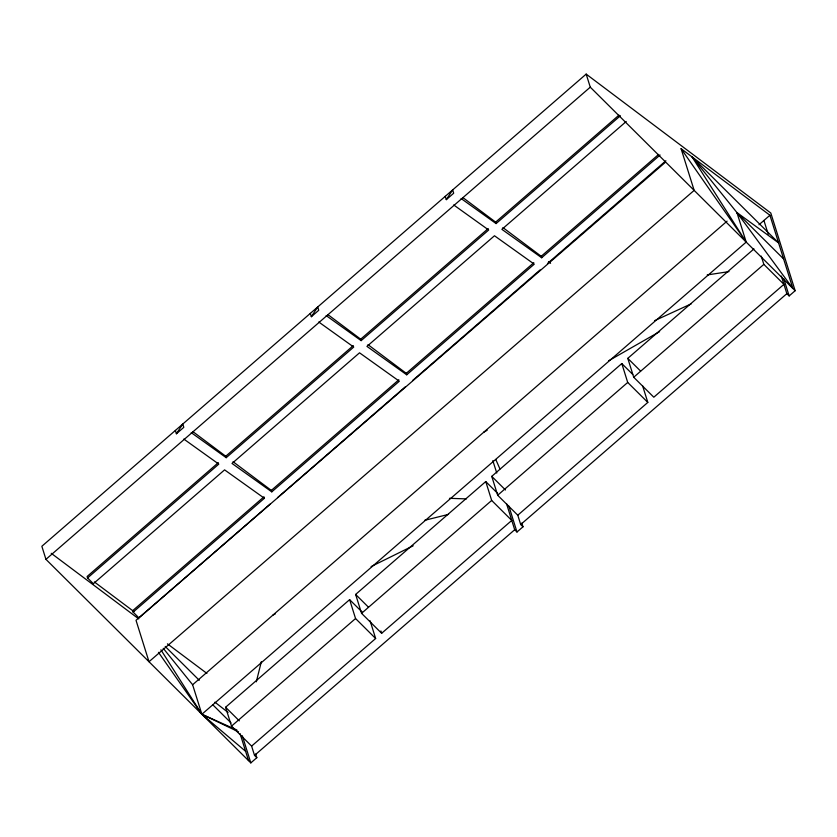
<?xml version="1.0" encoding="UTF-8"?>
<svg xmlns="http://www.w3.org/2000/svg" width="837" height="837" viewBox="0 0 837 837"><rect width="100%" height="100%" fill="white"/><g stroke="black" fill="none" stroke-linecap="round" stroke-linejoin="round"><path stroke-width="1.26" d="M256.31 681.799L261.353 661.638M176.398 433.765L182.78 424.035L183.805 427.33L176.398 433.765L175.362 430.459M311.343 316.71L317.715 306.98L318.751 310.276L311.343 316.71L310.307 313.404M446.288 199.656L452.66 189.926L453.696 193.221L446.288 199.656L445.253 196.35M781.35 276.074L786.853 293.651L789.155 295.932L795.15 290.721L770.804 213.027L586.172 74.106L41.85 546.279L45.941 559.346L250.828 762.894L256.823 757.684L255.662 753.991M45.941 559.346L590.273 87.174L586.172 74.106M218.342 462.662L87.1 576.505L87.55 577.959L93.357 583.713L224.588 469.871L264.377 498.277L133.135 612.119L138.932 617.873L270.173 504.031M318.761 322.015L353.737 347.062L226.199 457.693L225.749 456.238L353.287 345.608M453.706 204.96L488.682 230.008L361.145 340.638L360.695 339.184L488.222 228.553M620.416 115.726L496.09 223.584L495.63 222.129L618.982 115.14M87.55 577.959L218.792 464.116L183.816 439.069M626.222 121.491L501.886 229.338L541.675 257.744L660.079 155.023M271.784 491.853L232.006 463.447L359.533 352.816L399.322 381.222L271.784 491.853L271.334 490.398L398.862 379.768M406.73 374.798L366.941 346.392L494.479 235.762L534.257 264.168L406.73 374.798L406.269 373.344L533.807 262.713M541.675 257.744L541.215 256.289L658.646 154.426M277.581 497.607L405.118 386.976M412.526 380.553L540.064 269.922M547.471 263.498L665.875 160.788M245.607 751.302L201.874 714.264L192.625 684.75L727.081 221.146M758.992 224.745L769.925 215.255L681.088 148.683L694.155 190.386L149.007 661.732L136.012 620.301L665.373 162.284M158.465 652.326L201.874 714.264L746.196 242.092L736.947 212.588L692.053 156.906L746.196 242.092L681.088 148.683M256.823 757.684L254.532 755.403L251.613 746.102L231.514 726.129L225.592 707.244L349.625 599.648L362.421 612.349M485.753 481.568L491.675 500.453L511.773 520.426L381.651 633.295L361.553 613.333L355.631 594.437L485.753 481.568L497.628 493.37M506.531 503.686L514.692 529.737L516.984 532.008L522.989 526.808L520.698 524.527L517.779 515.215L497.67 495.253L491.758 476.358L621.797 363.561L632.762 374.453M761.251 256.112L763.836 264.366L783.934 284.339L653.812 397.219L633.714 377.246L627.792 358.351L753.97 248.903M231.514 726.129L355.547 618.533L349.625 599.648M361.553 613.333L491.675 500.453M497.67 495.253L627.708 382.446L621.797 363.561M633.714 377.246L763.836 264.366M251.613 746.102L375.646 638.505L370.1 620.792M517.779 515.215L647.817 402.419L642.638 385.888M254.532 755.403L514.692 529.737M520.698 524.527L786.853 293.651M483.744 432.216L487.155 430.27M608.551 360.831L659.608 331.63M273.019 615.017L275.352 613.866M371.126 566.565L413.175 545.797M654.597 320.676L691.268 303.821M424.547 520.342L448.559 514.368M707.213 274.944L728.975 271.606M449.479 498.318L466.397 498.894M160.913 649.826L201.874 714.264L236.944 730.052M201.874 714.264L238.545 731.862M461.114 198.536L496.09 223.584M326.168 315.591L361.145 340.638M191.234 432.645L226.199 457.693M462.892 197.595L495.63 222.129M502.922 227.591L541.215 256.289M548.507 261.751L550.579 263.299M327.947 314.649L360.695 339.184M367.977 344.645L406.269 373.344M193.002 431.704L225.749 456.238M233.042 461.7L271.334 490.398M94.393 581.966L133.91 611.585M51.224 553.299L138.743 618.888M167.452 643.852L206.906 673.419M214.9 702.159L228.072 712.444M692.053 156.906L778.567 242.866L736.947 212.588L792.859 288.441L769.925 215.255M783.61 258.936L736.947 212.588L738.548 214.607M590.273 87.174L795.15 290.721M627.792 358.351L640.587 371.063M627.708 382.446L647.817 402.419M491.758 476.358L505.464 489.98M355.631 594.437L368.416 607.149M355.547 618.533L375.646 638.505M165.213 646.446L199.269 680.282M225.592 707.244L239.298 720.856M212.755 704.744L231.043 722.927M163.236 648.309L192.625 684.75M495.766 459.471L499.951 468.95M492.826 460.653L496.77 473.02M783.735 278.658L789.155 295.932M763.919 220.466L768.22 234.193M521.828 523.104L522.989 526.808M508.875 506.113L516.984 532.008M380.908 630.941L381.651 633.295M264.377 498.277L263.927 496.822L132.685 610.665L133.135 612.119M242.322 735.765L250.828 762.894M240.062 733.599L248.526 760.613"/></g></svg>
